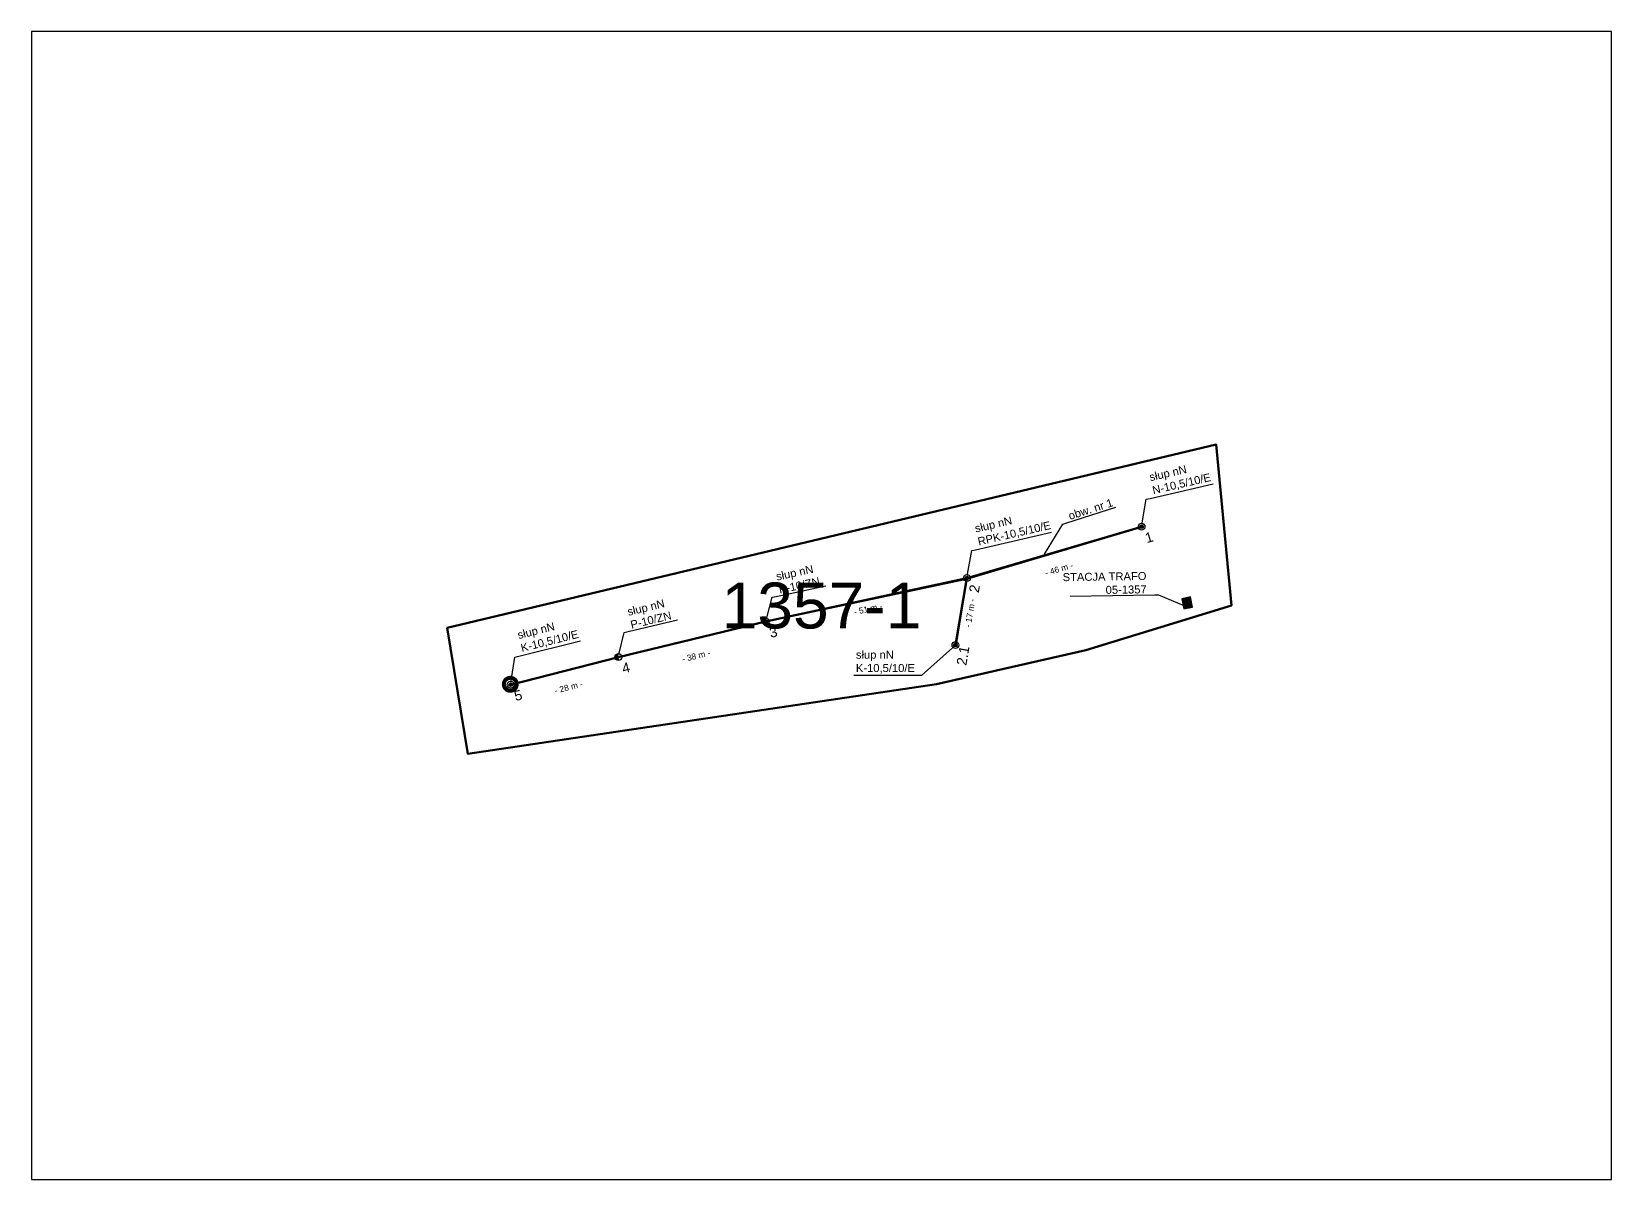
# Model space of a CAD drawing. Header units: metres. Extents: x 7532309 to 7535807, y 5784544 to 5785764.
# Drawn here: x 7535412.3 to 7535807.2, y 5784679.6 to 5784966.5 of the extents above; entities that cross this region are included whole.
import ezdxf
from ezdxf import colors
from ezdxf.entities.mleader import LeaderData, LeaderLine
from ezdxf.enums import TextEntityAlignment as Align
from ezdxf.math import Vec2, Vec3

# ---------------------------------------------------------------- set-up
doc = ezdxf.new("R2010")
doc.units = ezdxf.units.M
for name, color, linetype, lineweight in [('!tele', 30, 'Continuous', 40), ('!trafo_1357', 6, 'Continuous', 50), ('_MM LINIA Sn', 40, 'Continuous', 30)]:
    doc.layers.add(name, color=color, linetype=linetype, lineweight=lineweight)
for name, color, linetype in [('!wymiary', 7, 'Continuous'), ('_MM mufy', 3, 'Continuous'), ('_MM opisy', 7, 'Continuous'), ('_MM slupy', 5, 'Continuous'), ('_mm trafo', 3, 'Continuous'), ('_numery_05-1357_1', 7, 'Continuous')]:
    doc.layers.add(name, color=color, linetype=linetype)
doc.layers.add('_arkusze model', color=7, linetype='Continuous', lineweight=50, plot=False)
doc.layers.add('_kontrola_05-1357_1', color=1, linetype='Continuous', lineweight=50, plot=False)
doc.styles.get("Standard").update_dxf_attribs({"font": 'arial.ttf'})
doc.dimstyles.new('opis linie', dxfattribs={"dimtxt": 1.5, "dimasz": 0.18, "dimexe": 0.18, "dimexo": 0.0625, "dimgap": 2.5, "dimtad": 4, "dimdec": 0, "dimzin": 0, "dimdsep": 46, "dimtxsty": 'Standard', "dimcen": 0.09, "dimse1": 1, "dimse2": 1, "dimsd1": 1, "dimsd2": 1, "dimclrt": 256, "dimadec": 0, "dimazin": 0, "dimtfac": 1, "dimtdec": 0, "dimtofl": 0, "dimtmove": 0, "dimatfit": 3, "dimfxl": 1, "dimtfill": 1, "dimtolj": 1, "dimtzin": 0, "dimarcsym": 0})

# ---------------------------------------------------------------- blocks, each defined once
blk = doc.blocks.new('trafo')
at = {"layer": '_mm trafo'}
h = blk.add_hatch(color=256, dxfattribs=at)
h.dxf.hatch_style = 1
h.paths.add_polyline_path([(-1.15, 1.02), (-0.52, -1.51), (1.64, -0.96), (1.01, 1.59)])
at = {"layer": '_MM LINIA Sn', "color": 2, "lineweight": 60}
for p, q in [((0.58, 0.02), (-0.43, 0.9)), ((-0.32, -0.23), (0.58, 0.02)), ((0.58, -0.92), (-0.32, -0.23)), ((0.55, -0.72), (0.41, -0.9)), ((0.41, -0.9), (0.58, -0.92)), ((0.58, -0.92), (0.55, -0.72))]:
    blk.add_line(p, q, dxfattribs=at)
at = {"layer": '_mm trafo', "flags": 128}
blk.add_lwpolyline([(-0.52, -1.52), (1.64, -0.96), (0.98, 1.58), (-1.17, 0.99), (-0.52, -1.52)], close=True, dxfattribs=at)
blk = doc.blocks.new('ZN')
at = {"layer": '_MM slupy', "transparency": 33554687}
h = blk.add_hatch(color=256, dxfattribs=at)
h.dxf.hatch_style = 1
h.paths.add_polyline_path([(0, -0.86), (0, 0.86, 1)])
at = {"layer": '_MM slupy'}
blk.add_circle((0, 0), 0.857, dxfattribs=at)
blk = doc.blocks.new('*D28')
at = {"layer": 'Defpoints', "color": 0}
for p in [(7535646, 5784829.72), (7535642.29, 5784813.4), (7535643.28, 5784813.24)]:
    blk.add_point(p, dxfattribs=at)
at = {"layer": '!wymiary', "insert": (7535646.86, 5784821.11), "char_height": 1.5, "attachment_point": 5, "rotation": 80.6279, "bg_fill": 3, "box_fill_scale": 1.1, "bg_fill_color": 9, "bg_fill_true_color": 13158600, "bg_fill_transparency": 0}
blk.add_mtext('\\A1;- 17 m -', dxfattribs=at)
blk = doc.blocks.new('*D29')
at = {"layer": 'Defpoints', "color": 0}
for p in [(7535558.97, 5784810.12), (7535559.21, 5784809.15), (7535532.01, 5784803.31)]:
    blk.add_point(p, dxfattribs=at)
at = {"layer": '!wymiary', "insert": (7535546.53, 5784802.58), "char_height": 1.5, "attachment_point": 5, "rotation": 14.1782, "bg_fill": 3, "box_fill_scale": 1.1, "bg_fill_color": 9, "bg_fill_true_color": 13158600, "bg_fill_transparency": 0}
blk.add_mtext('\\A1;- 28 m -', dxfattribs=at)
blk = doc.blocks.new('*D30')
at = {"layer": 'Defpoints', "color": 0}
for p in [(7535595.82, 5784819), (7535596.05, 5784818.03), (7535558.97, 5784810.12)]:
    blk.add_point(p, dxfattribs=at)
at = {"layer": '!wymiary', "insert": (7535578.39, 5784810.41), "char_height": 1.5, "attachment_point": 5, "rotation": 13.5472, "bg_fill": 3, "box_fill_scale": 1.1, "bg_fill_color": 9, "bg_fill_true_color": 13158600, "bg_fill_transparency": 0}
blk.add_mtext('\\A1;- 38 m -', dxfattribs=at)
blk = doc.blocks.new('*D31')
at = {"layer": 'Defpoints', "color": 0}
for p in [(7535645.79, 5784830.7), (7535646, 5784829.72), (7535595.82, 5784819)]:
    blk.add_point(p, dxfattribs=at)
at = {"layer": '!wymiary', "insert": (7535621.38, 5784822.14), "char_height": 1.5, "attachment_point": 5, "rotation": 12.0589, "bg_fill": 3, "box_fill_scale": 1.1, "bg_fill_color": 9, "bg_fill_true_color": 13158600, "bg_fill_transparency": 0}
blk.add_mtext('\\A1;- 51 m -', dxfattribs=at)
blk = doc.blocks.new('*D32')
at = {"layer": 'Defpoints', "color": 0}
for p in [(7535689.75, 5784842.69), (7535690.03, 5784841.73), (7535646, 5784829.72)]:
    blk.add_point(p, dxfattribs=at)
at = {"layer": '!wymiary', "insert": (7535669.09, 5784832.12), "char_height": 1.5, "attachment_point": 5, "rotation": 16.5128, "bg_fill": 3, "box_fill_scale": 1.1, "bg_fill_color": 9, "bg_fill_true_color": 13158600, "bg_fill_transparency": 0}
blk.add_mtext('\\A1;- 46 m -', dxfattribs=at)
blk = doc.blocks.new('E')
at = {"layer": '_MM slupy'}
h = blk.add_hatch(color=256, dxfattribs=at)
h.dxf.hatch_style = 1
h.paths.add_polyline_path([(0.27, 0.37, 1), (-0.27, -0.37, 1)])
for radius in [0.857, 0.457]:
    blk.add_circle((0, 0), radius, dxfattribs=at)
blk = doc.blocks.new('mufa')
at = {"layer": '_MM mufy'}
h = blk.add_hatch(color=256, dxfattribs=at)
h.dxf.hatch_style = 1
h.paths.add_polyline_path([(2.15, 0.12, 1), (-2.1, -0.05, 1)])
h.paths.add_polyline_path([(-1.1, -0.01, -1), (1.15, 0.08, -1)], flags=16)
h.paths.add_polyline_path([(-0.83, 0, -1), (0.88, 0.07, -1)], flags=0)
blk = doc.blocks.new('q')
at = {"layer": '_MM slupy'}
blk.add_blockref('ZN', (0, 0), dxfattribs=at)
at = {"layer": '_MM opisy'}
ml = blk.add_multileader_mtext('Standard', dxfattribs=at)
ml.set_content('\\pxql;słup nN\\PP-10/ZN', color=256)
ml.set_leader_properties()
ml.build(insert=Vec2(0, 0))
ml.multileader.update_dxf_attribs({"has_text_frame": 1, "text_left_attachment_type": 5, "text_right_attachment_type": 5, "dogleg_length": 1, "arrow_head_size": 1})
ctx = ml.context
ctx.base_point, ctx.char_height, ctx.arrow_head_size, ctx.landing_gap_size, ctx.plane_origin = Vec3(3.86, 5.63), 2, 1, 1, Vec3(1.72, -1.42)
ctx.left_attachment, ctx.right_attachment = 5, 5
notes = []
notes.append((ctx, [(0, (1, 1, 0), (2.86, 5.63), (1, 0), 1, [(0, [(0, 0)], 0, [])])]))
ctx.mtext.insert, ctx.mtext.flow_direction = Vec3(4.86, 11.44), 5
ctx.mtext.has_bg_fill, ctx.mtext.bg_color, ctx.mtext.bg_scale_factor, ctx.mtext.bg_transparency, ctx.mtext.use_window_bg_color = 1, -1023410175, 1, 0, 1
for ctx, leaders in notes:
    for number, flags, end, landing, length, lines in leaders:
        leader = LeaderData()
        leader.index, (leader.has_last_leader_line, leader.has_dogleg_vector, leader.attachment_direction) = number, flags
        leader.last_leader_point, leader.dogleg_vector, leader.dogleg_length = Vec3(end), Vec3(landing), length
        for number, points, colour, breaks in lines:
            line = LeaderLine()
            line.index, line.vertices, line.color, line.breaks = number, Vec3.list(points), colors.encode_raw_color(colour), breaks
            leader.lines.append(line)
        ctx.leaders.append(leader)

msp = doc.modelspace()

# ---------------------------------------------------------------- linework, layer by layer
at = {"layer": '!tele'}
for points in [[(7535532.01, 5784803.31), (7535558.97, 5784810.12), (7535595.82, 5784819), (7535646, 5784829.72), (7535689.75, 5784842.69)], [(7535646, 5784829.72), (7535643.28, 5784813.24)]]:
    msp.add_lwpolyline(points, dxfattribs=at)
at = {"layer": '!trafo_1357'}
msp.add_lwpolyline([(7535516.17, 5784817.47), (7535521.34, 5784785.95), (7535638.5, 5784803.39), (7535675.78, 5784811.82), (7535712.18, 5784822.99), (7535708.41, 5784863.24)], close=True, dxfattribs=at)

# ---------------------------------------------------------------- block references
at = {"layer": '_arkusze model', "rotation": 357.3066721443945}
msp.add_blockref('trafo', (7535700.88, 5784823.68), dxfattribs=at)

# ---------------------------------------------------------------- next in the draw order: block references
for p, rotation in [((7535595.82, 5784819), 12.05888287968807), ((7535558.97, 5784810.12), 13.54723086355046)]:
    msp.add_blockref('q', p, dxfattribs=dict(rotation=rotation))

# ---------------------------------------------------------------- next in the draw order: dimensions: what is measured, and where the dimension line sits
at = {"layer": '!wymiary'}
dim = msp.add_aligned_dim(p1=(7535646, 5784829.72), p2=(7535643.28, 5784813.24), distance=-1, dimstyle='opis linie', override={"dimpost": '- <> m -'}, dxfattribs=at)
dim.commit()
dim.dimension.update_dxf_attribs({"geometry": '*D28', "text_midpoint": (7535646.86, 5784821.11)})

# ---------------------------------------------------------------- next in the draw order: leaders
at = {"layer": '_mm trafo', "color": 3}
ml = msp.add_multileader_mtext('Standard', dxfattribs=at)
ml.set_content('STACJA TRAFO\\P05-1357', color=3)
ml.set_leader_properties()
ml.build(insert=Vec2(0, 0))
ml.multileader.update_dxf_attribs({"has_text_frame": 1, "text_left_attachment_type": 5, "text_right_attachment_type": 5, "dogleg_length": 1, "arrow_head_size": 1.5})
ctx = ml.context
ctx.base_point, ctx.char_height, ctx.arrow_head_size, ctx.plane_origin, ctx.plane_x_axis, ctx.plane_y_axis = Vec3(7535668.33, 5784825.25), 2, 1.5, Vec3(7535705.02, 5784791.58), Vec3(0.999891, 0.014731), Vec3(-0.014731, 0.999891)
ctx.left_attachment, ctx.right_attachment, ctx.text_align_type, ctx.attachment_type = 5, 5, 2, 2
notes = []
notes.append((ctx, [(0, (1, 1, 0), (7535694.03, 5784825.63), (-0.999891, -0.014731), 1, [(0, [(7535701.78, 5784822.39)], 0, [])])]))
ctx.mtext.insert, ctx.mtext.text_direction, ctx.mtext.rotation, ctx.mtext.alignment, ctx.mtext.flow_direction = Vec3(7535690.94, 5784831.41), Vec3(0.999891, 0.014731), 6.129723, 3, 5
ctx.mtext.has_bg_fill, ctx.mtext.bg_color, ctx.mtext.bg_scale_factor, ctx.mtext.bg_transparency, ctx.mtext.use_window_bg_color = 1, -1073741824, 1, 0, 1
for ctx, leaders in notes:
    for number, flags, end, landing, length, lines in leaders:
        leader = LeaderData()
        leader.index, (leader.has_last_leader_line, leader.has_dogleg_vector, leader.attachment_direction) = number, flags
        leader.last_leader_point, leader.dogleg_vector, leader.dogleg_length = Vec3(end), Vec3(landing), length
        for number, points, colour, breaks in lines:
            line = LeaderLine()
            line.index, line.vertices, line.color, line.breaks = number, Vec3.list(points), colors.encode_raw_color(colour), breaks
            leader.lines.append(line)
        ctx.leaders.append(leader)

# ---------------------------------------------------------------- next in the draw order: dimensions: what is measured, and where the dimension line sits
at = {"layer": '!wymiary'}
dim = msp.add_aligned_dim(p1=(7535532.01, 5784803.31), p2=(7535558.97, 5784810.12), distance=-1, dimstyle='opis linie', override={"dimpost": '- <> m -'}, dxfattribs=at)
dim.commit()
dim.dimension.update_dxf_attribs({"geometry": '*D29', "text_midpoint": (7535546.53, 5784802.58)})

# ---------------------------------------------------------------- next in the draw order: leaders
at = {"layer": '_MM opisy'}
ml = msp.add_multileader_mtext('Standard', dxfattribs=at)
ml.set_content('\\pxql;słup nN\\PK-10,5/10/E', color=256)
ml.set_leader_properties()
ml.build(insert=Vec2(0, 0))
ml.multileader.update_dxf_attribs({"has_text_frame": 1, "text_left_attachment_type": 5, "text_right_attachment_type": 5, "dogleg_length": 1, "arrow_head_size": 1})
ctx = ml.context
ctx.base_point, ctx.char_height, ctx.arrow_head_size, ctx.landing_gap_size, ctx.plane_origin = Vec3(7535617.33, 5784805.57), 2, 1, 1, Vec3(7535644.93, 5784811.72)
ctx.left_attachment, ctx.right_attachment = 5, 5
notes = []
notes.append((ctx, [(0, (1, 1, 0), (7535634.73, 5784805.57), (-1, 0), 1, [(0, [(7535643.21, 5784813.14)], 0, [])])]))
ctx.mtext.insert, ctx.mtext.flow_direction = Vec3(7535618.33, 5784811.73), 5
ctx.mtext.has_bg_fill, ctx.mtext.bg_color, ctx.mtext.bg_scale_factor, ctx.mtext.bg_transparency, ctx.mtext.use_window_bg_color = 1, -1023410175, 1, 0, 1
for ctx, leaders in notes:
    for number, flags, end, landing, length, lines in leaders:
        leader = LeaderData()
        leader.index, (leader.has_last_leader_line, leader.has_dogleg_vector, leader.attachment_direction) = number, flags
        leader.last_leader_point, leader.dogleg_vector, leader.dogleg_length = Vec3(end), Vec3(landing), length
        for number, points, colour, breaks in lines:
            line = LeaderLine()
            line.index, line.vertices, line.color, line.breaks = number, Vec3.list(points), colors.encode_raw_color(colour), breaks
            leader.lines.append(line)
        ctx.leaders.append(leader)

# ---------------------------------------------------------------- next in the draw order: block references
msp.add_blockref('E', (7535643.21, 5784813.14))

# ---------------------------------------------------------------- next in the draw order: texts
at = {"layer": '_numery_05-1357_1', "color": 7}
msp.add_text('2.1', height=2.5, rotation=80.2793, dxfattribs=at).set_placement((7535645.09, 5784810.49), align=Align.MIDDLE_CENTER)

# ---------------------------------------------------------------- next in the draw order: dimensions: what is measured, and where the dimension line sits
at = {"layer": '!wymiary'}
dim = msp.add_aligned_dim(p1=(7535558.97, 5784810.12), p2=(7535595.82, 5784819), distance=-1, dimstyle='opis linie', override={"dimpost": '- <> m -'}, dxfattribs=at)
dim.commit()
dim.dimension.update_dxf_attribs({"geometry": '*D30', "text_midpoint": (7535578.39, 5784810.41)})

# ---------------------------------------------------------------- next in the draw order: leaders
at = {"layer": '_MM opisy'}
ml = msp.add_multileader_mtext('Standard', dxfattribs=at)
ml.set_content('\\pxql;słup nN\\PK-10,5/10/E', color=256)
ml.set_leader_properties()
ml.build(insert=Vec2(0, 0))
ml.multileader.update_dxf_attribs({"has_text_frame": 1, "text_left_attachment_type": 5, "text_right_attachment_type": 5, "dogleg_length": 1, "arrow_head_size": 1})
ctx = ml.context
ctx.base_point, ctx.char_height, ctx.arrow_head_size, ctx.landing_gap_size, ctx.plane_origin, ctx.plane_x_axis, ctx.plane_y_axis = Vec3(7535534.08, 5784810.35), 2, 1, 1, Vec3(7535534.05, 5784802.27), Vec3(0.970176, 0.242402), Vec3(-0.242402, 0.970176)
ctx.left_attachment, ctx.right_attachment = 5, 5
notes = []
notes.append((ctx, [(0, (1, 1, 0), (7535533.11, 5784810.11), (0.970176, 0.242402), 1, [(0, [(7535532.04, 5784803.23), (7535533.11, 5784810.11)], 0, [])])]))
ctx.mtext.insert, ctx.mtext.text_direction, ctx.mtext.flow_direction = Vec3(7535533.56, 5784816.57), Vec3(0.970176, 0.242402), 5
ctx.mtext.has_bg_fill, ctx.mtext.bg_color, ctx.mtext.bg_scale_factor, ctx.mtext.bg_transparency, ctx.mtext.use_window_bg_color = 1, -1023410175, 1, 0, 1
for ctx, leaders in notes:
    for number, flags, end, landing, length, lines in leaders:
        leader = LeaderData()
        leader.index, (leader.has_last_leader_line, leader.has_dogleg_vector, leader.attachment_direction) = number, flags
        leader.last_leader_point, leader.dogleg_vector, leader.dogleg_length = Vec3(end), Vec3(landing), length
        for number, points, colour, breaks in lines:
            line = LeaderLine()
            line.index, line.vertices, line.color, line.breaks = number, Vec3.list(points), colors.encode_raw_color(colour), breaks
            leader.lines.append(line)
        ctx.leaders.append(leader)

# ---------------------------------------------------------------- next in the draw order: linework, layer by layer
at = {"layer": '_kontrola_05-1357_1', "color": 1}
msp.add_lwpolyline([(7535558.97, 5784810.12), (7535532.04, 5784803.23)], dxfattribs=at)

# ---------------------------------------------------------------- next in the draw order: block references
msp.add_blockref('mufa', (7535531.93, 5784803.3))
at = {"rotation": 14.02833783252916}
msp.add_blockref('E', (7535532.04, 5784803.23), dxfattribs=at)

# ---------------------------------------------------------------- next in the draw order: texts
at = {"layer": '_numery_05-1357_1', "color": 7}
for s, p in [('4', (7535560.85, 5784807.47)), ('5', (7535533.92, 5784800.58))]:
    msp.add_text(s, height=2.5, rotation=14.3433, dxfattribs=at).set_placement(p, align=Align.MIDDLE_CENTER)

# ---------------------------------------------------------------- next in the draw order: dimensions: what is measured, and where the dimension line sits
at = {"layer": '!wymiary'}
dim = msp.add_aligned_dim(p1=(7535595.82, 5784819), p2=(7535646, 5784829.72), distance=1, dimstyle='opis linie', override={"dimpost": '- <> m -'}, dxfattribs=at)
dim.commit()
dim.dimension.update_dxf_attribs({"geometry": '*D31', "text_midpoint": (7535621.38, 5784822.14)})

# ---------------------------------------------------------------- next in the draw order: linework, layer by layer
at = {"layer": '_kontrola_05-1357_1', "color": 1}
msp.add_lwpolyline([(7535595.82, 5784819), (7535558.97, 5784810.12)], dxfattribs=at)

# ---------------------------------------------------------------- next in the draw order: texts
at = {"layer": '_numery_05-1357_1', "color": 7}
msp.add_text('3', height=2.5, rotation=13.5472, dxfattribs=at).set_placement((7535597.7, 5784816.35), align=Align.MIDDLE_CENTER)
at = {"layer": 'Defpoints', "color": 4}
msp.add_text('1357-1', height=11.474, dxfattribs=at).set_placement((7535609.73, 5784823.02), align=Align.MIDDLE_CENTER)

# ---------------------------------------------------------------- next in the draw order: dimensions: what is measured, and where the dimension line sits
at = {"layer": '!wymiary'}
dim = msp.add_aligned_dim(p1=(7535646, 5784829.72), p2=(7535689.75, 5784842.69), distance=-1, dimstyle='opis linie', override={"dimpost": '- <> m -'}, dxfattribs=at)
dim.commit()
dim.dimension.update_dxf_attribs({"geometry": '*D32', "text_midpoint": (7535669.09, 5784832.12)})

# ---------------------------------------------------------------- next in the draw order: leaders
at = {"layer": '_MM opisy'}
ml = msp.add_multileader_mtext('Standard', dxfattribs=at)
ml.set_content('\\pxql;słup nN\\PN-10,5/10/E', color=256)
ml.set_leader_properties()
ml.build(insert=Vec2(0, 0))
ml.multileader.update_dxf_attribs({"has_text_frame": 1, "text_left_attachment_type": 5, "text_right_attachment_type": 5, "dogleg_length": 1, "arrow_head_size": 1})
ctx = ml.context
ctx.base_point, ctx.char_height, ctx.arrow_head_size, ctx.landing_gap_size, ctx.plane_origin, ctx.plane_x_axis, ctx.plane_y_axis = Vec3(7535691.89, 5784849.79), 2, 1, 1, Vec3(7535691.71, 5784841.71), Vec3(0.974463, 0.22455), Vec3(-0.22455, 0.974463)
ctx.left_attachment, ctx.right_attachment = 5, 5
notes = []
notes.append((ctx, [(0, (1, 1, 0), (7535690.92, 5784849.56), (0.974463, 0.22455), 1, [(0, [(7535689.72, 5784842.71), (7535690.92, 5784849.56)], 0, [])])]))
ctx.mtext.insert, ctx.mtext.text_direction, ctx.mtext.flow_direction = Vec3(7535691.48, 5784856.02), Vec3(0.974463, 0.22455), 5
ctx.mtext.has_bg_fill, ctx.mtext.bg_color, ctx.mtext.bg_scale_factor, ctx.mtext.bg_transparency, ctx.mtext.use_window_bg_color = 1, -1023410175, 1, 0, 1
at = {"layer": '_MM opisy', "color": 1}
ml = msp.add_multileader_mtext('Standard', dxfattribs=at)
ml.set_content('\\pxql;obw. nr 1', color=1)
ml.set_leader_properties()
ml.build(insert=Vec2(0, 0))
ml.multileader.update_dxf_attribs({"has_text_frame": 1, "text_left_attachment_type": 5, "text_right_attachment_type": 5, "dogleg_length": 1, "arrow_head_size": 1})
ctx = ml.context
ctx.base_point, ctx.char_height, ctx.arrow_head_size, ctx.landing_gap_size, ctx.plane_origin, ctx.plane_x_axis, ctx.plane_y_axis = Vec3(7535671.01, 5784843.68), 2, 1, 1, Vec3(7535673.98, 5784823.02), Vec3(0.952612, 0.304189), Vec3(-0.304189, 0.952612)
ctx.left_attachment, ctx.right_attachment = 5, 5
notes.append((ctx, [(0, (1, 1, 0), (7535670.06, 5784843.38), (0.952612, 0.304189), 1, [(0, [(7535664.97, 5784835.02)], 0, [])])]))
ctx.mtext.insert, ctx.mtext.text_direction, ctx.mtext.flow_direction = Vec3(7535671.22, 5784846.31), Vec3(0.952612, 0.304189), 5
ctx.mtext.has_bg_fill, ctx.mtext.bg_color, ctx.mtext.bg_scale_factor, ctx.mtext.bg_transparency, ctx.mtext.use_window_bg_color = 1, -1023410175, 1, 0, 1
for ctx, leaders in notes:
    for number, flags, end, landing, length, lines in leaders:
        leader = LeaderData()
        leader.index, (leader.has_last_leader_line, leader.has_dogleg_vector, leader.attachment_direction) = number, flags
        leader.last_leader_point, leader.dogleg_vector, leader.dogleg_length = Vec3(end), Vec3(landing), length
        for number, points, colour, breaks in lines:
            line = LeaderLine()
            line.index, line.vertices, line.color, line.breaks = number, Vec3.list(points), colors.encode_raw_color(colour), breaks
            leader.lines.append(line)
        ctx.leaders.append(leader)

# ---------------------------------------------------------------- next in the draw order: block references
at = {"rotation": 12.97642188682785}
msp.add_blockref('E', (7535689.72, 5784842.71), dxfattribs=at)

# ---------------------------------------------------------------- next in the draw order: texts
at = {"layer": '_numery_05-1357_1', "color": 7}
msp.add_text('1', height=2.5, rotation=16.373, dxfattribs=at).set_placement((7535691.6, 5784840.06), align=Align.MIDDLE_CENTER)

# ---------------------------------------------------------------- next in the draw order: leaders
at = {"layer": '_MM opisy'}
ml = msp.add_multileader_mtext('Standard', dxfattribs=at)
ml.set_content('\\pxql;słup nN\\PRPK-10,5/10/E', color=256)
ml.set_leader_properties()
ml.build(insert=Vec2(0, 0))
ml.multileader.update_dxf_attribs({"has_text_frame": 1, "text_left_attachment_type": 5, "text_right_attachment_type": 5, "dogleg_length": 1, "arrow_head_size": 1})
ctx = ml.context
ctx.base_point, ctx.char_height, ctx.arrow_head_size, ctx.landing_gap_size, ctx.plane_origin, ctx.plane_x_axis, ctx.plane_y_axis = Vec3(7535648.26, 5784836.97), 2, 1, 1, Vec3(7535648.07, 5784828.89), Vec3(0.974463, 0.22455), Vec3(-0.22455, 0.974463)
ctx.left_attachment, ctx.right_attachment = 5, 5
notes = []
notes.append((ctx, [(0, (1, 1, 0), (7535647.28, 5784836.74), (0.974463, 0.22455), 1, [(0, [(7535646.08, 5784829.89), (7535647.28, 5784836.74)], 0, [])])]))
ctx.mtext.insert, ctx.mtext.text_direction, ctx.mtext.flow_direction = Vec3(7535647.85, 5784843.2), Vec3(0.974463, 0.22455), 5
ctx.mtext.has_bg_fill, ctx.mtext.bg_color, ctx.mtext.bg_scale_factor, ctx.mtext.bg_transparency, ctx.mtext.use_window_bg_color = 1, -1023410175, 1, 0, 1
for ctx, leaders in notes:
    for number, flags, end, landing, length, lines in leaders:
        leader = LeaderData()
        leader.index, (leader.has_last_leader_line, leader.has_dogleg_vector, leader.attachment_direction) = number, flags
        leader.last_leader_point, leader.dogleg_vector, leader.dogleg_length = Vec3(end), Vec3(landing), length
        for number, points, colour, breaks in lines:
            line = LeaderLine()
            line.index, line.vertices, line.color, line.breaks = number, Vec3.list(points), colors.encode_raw_color(colour), breaks
            leader.lines.append(line)
        ctx.leaders.append(leader)

# ---------------------------------------------------------------- next in the draw order: linework, layer by layer
at = {"layer": '_kontrola_05-1357_1', "color": 1}
for points in [[(7535689.72, 5784842.71), (7535646.08, 5784829.89)], [(7535646.08, 5784829.89), (7535595.82, 5784819)], [(7535646.08, 5784829.89), (7535643.21, 5784813.14)]]:
    msp.add_lwpolyline(points, dxfattribs=at)
at = {"layer": 'Defpoints', "color": 4}
msp.add_lwpolyline([(7535412.31, 5784679.59), (7535807.16, 5784679.59), (7535807.16, 5784966.45), (7535412.31, 5784966.45)], close=True, dxfattribs=at)

# ---------------------------------------------------------------- next in the draw order: block references
at = {"rotation": 12.97642188682785}
msp.add_blockref('E', (7535646.08, 5784829.89), dxfattribs=at)

# ---------------------------------------------------------------- next in the draw order: texts
at = {"layer": '_numery_05-1357_1', "color": 7}
msp.add_text('2', height=2.5, rotation=80.2793, dxfattribs=at).set_placement((7535647.96, 5784827.24), align=Align.MIDDLE_CENTER)

doc.saveas('drawing.dxf')
